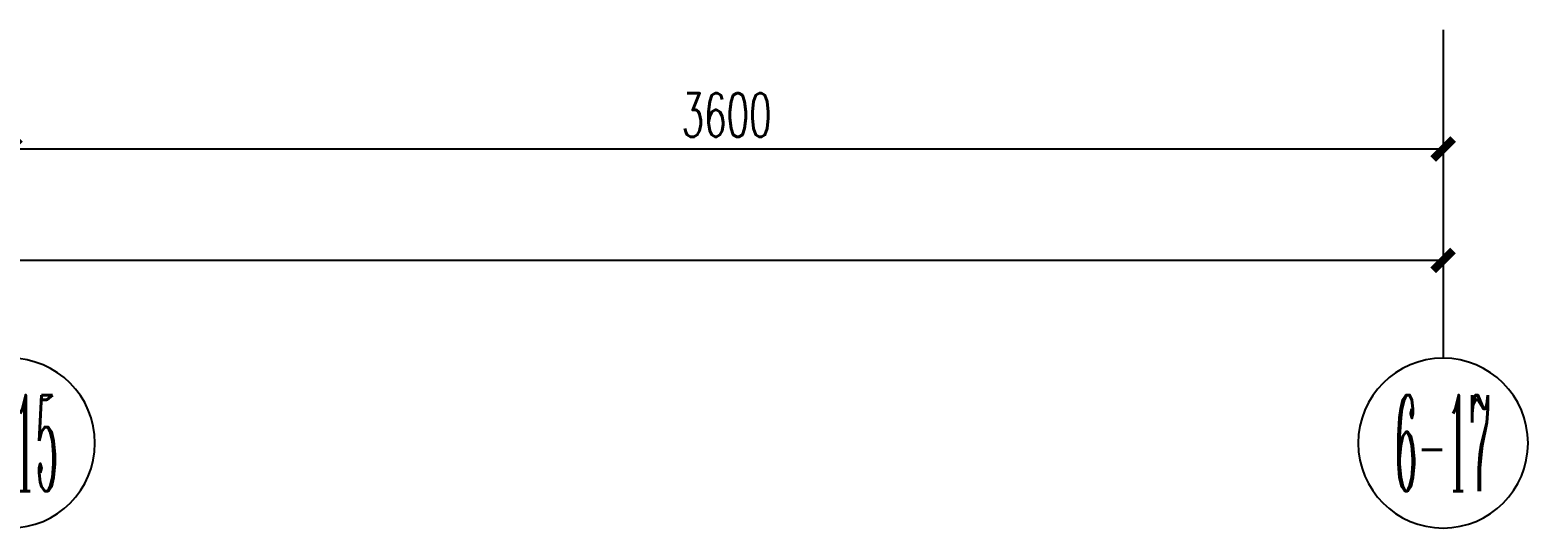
# Model space of a CAD drawing. Extents: x 184967 to 628822, y -100826 to 121332.
# Drawn here: x 209217 to 212981, y -30264 to -29012 of the extents above; entities that cross this region are included whole.
import ezdxf
from ezdxf.enums import TextEntityAlignment as Align

# ---------------------------------------------------------------- set-up
doc = ezdxf.new("R2010")
doc.units = 0
doc.header["$MEASUREMENT"] = 0
doc.layers.add('AXIS_TEXT', color=7, linetype='Continuous')
doc.layers.add('PUB_DIM', color=3, linetype='Continuous')
doc.styles.add('_TCH_AXIS', font='COMPLEX', dxfattribs={"bigfont": 'GBCBIG'})
doc.styles.add('COMPLEX', font='COMPLEX')
doc.styles.add('尺寸标注', font='txt.shx', dxfattribs={"width": 0.6, "height": 110})
doc.dimstyles.new('1-50', dxfattribs={"dimscale": 50, "dimtxt": 110, "dimasz": 1, "dimexe": 2, "dimexo": 2, "dimgap": 0.6, "dimtad": 1, "dimdec": 0, "dimrnd": 5, "dimtxsty": '尺寸标注', "dimblk": 'ARCHTICK', "dimcen": 2.5, "dimclrd": 251, "dimclre": 251, "dimclrt": 50, "dimadec": 0, "dimazin": 0, "dimtfac": 1, "dimtdec": 0, "dimtix": 1, "dimtmove": 2, "dimatfit": 3, "dimldrblk": 'DOT', "dimfxl": 1, "dimarcsym": 0})

# ---------------------------------------------------------------- blocks, each defined once
blk = doc.blocks.new('_AXISO')
blk.add_circle((0, 0), 0.5)
at = {"layer": 'AXIS_TEXT', "style": 'COMPLEX', "width": 1.041667}
blk.add_attdef('A', text='', height=0.56, dxfattribs=at).set_placement((-0.25, -0.28), (0.25, -0.28), align=Align.FIT)
blk = doc.blocks.new('_ArchTick')
at = {"color": 0, "linetype": 'ByBlock', "const_width": 0.4}
blk.add_lwpolyline([(-0.5, -0.5), (0.5, 0.5)], dxfattribs=at)
blk = doc.blocks.new('*D259')
at = {"layer": 'Defpoints', "color": 0, "linetype": 'ByBlock', "transparency": 16777216}
for p in [(209167.2, -29012.2), (212767.2, -29012.2), (212767.2, -29311.2)]:
    blk.add_point(p, dxfattribs=at)
at = {"layer": 'PUB_DIM', "color": 251, "lineweight": -2, "transparency": 16777216}
for p, q in [((209167.2, -29112.2), (209167.2, -29411.2)), ((212767.2, -29112.2), (212767.2, -29411.2)), ((209167.2, -29311.2), (212767.2, -29311.2))]:
    blk.add_line(p, q, dxfattribs=at)
at = {"layer": 'PUB_DIM', "color": 251, "linetype": 'ByBlock', "lineweight": -2, "transparency": 16777216, "xscale": 50, "yscale": 50, "zscale": 50, "rotation": 180}
blk.add_blockref('_ArchTick', (209167.2, -29311.2), dxfattribs=at)
at = {"layer": 'PUB_DIM', "color": 251, "linetype": 'ByBlock', "lineweight": -2, "transparency": 16777216, "xscale": 50, "yscale": 50, "zscale": 50}
blk.add_blockref('_ArchTick', (212767.2, -29311.2), dxfattribs=at)
at = {"layer": 'PUB_DIM', "color": 50, "linetype": 'ByBlock', "transparency": 16777216, "insert": (210967.2, -29226.2), "char_height": 110, "attachment_point": 5, "style": '尺寸标注'}
blk.add_mtext('3600', dxfattribs=at)
blk = doc.blocks.new('_Dot')
at = {"color": 0, "linetype": 'ByBlock', "lineweight": -2}
blk.add_line((-0.5, 0), (-1, 0), dxfattribs=at)
at = {"color": 0, "linetype": 'ByBlock', "const_width": 0.5}
blk.add_lwpolyline([(-0.25, 0, 1), (0.25, 0, 1)], format="xyb", close=True, dxfattribs=at)
blk = doc.blocks.new('*D260')
at = {"layer": 'Defpoints', "color": 0, "linetype": 'ByBlock', "transparency": 16777216}
for p in [(212767.2, -29012.2), (198967.2, -29112.2), (198967.2, -29591.2)]:
    blk.add_point(p, dxfattribs=at)
at = {"layer": 'PUB_DIM', "color": 251, "lineweight": -2, "transparency": 16777216}
for p, q in [((198967.2, -29341.2), (198967.2, -29691.2)), ((212767.2, -29341.2), (212767.2, -29691.2)), ((212767.2, -29591.2), (198967.2, -29591.2))]:
    blk.add_line(p, q, dxfattribs=at)
at = {"layer": 'PUB_DIM', "color": 251, "linetype": 'ByBlock', "lineweight": -2, "transparency": 16777216, "xscale": 50, "yscale": 50, "zscale": 50, "rotation": 180}
blk.add_blockref('_ArchTick', (198967.2, -29591.2), dxfattribs=at)
at = {"layer": 'PUB_DIM', "color": 251, "linetype": 'ByBlock', "lineweight": -2, "transparency": 16777216, "xscale": 50, "yscale": 50, "zscale": 50}
blk.add_blockref('_ArchTick', (212767.2, -29591.2), dxfattribs=at)
at = {"layer": 'PUB_DIM', "color": 50, "linetype": 'ByBlock', "transparency": 16777216, "insert": (205867.2, -29506.2), "char_height": 110, "attachment_point": 5, "style": '尺寸标注'}
blk.add_mtext('13800', dxfattribs=at)

msp = doc.modelspace()

# ---------------------------------------------------------------- linework, layer by layer
at = {"layer": 'PUB_DIM', "color": 47}
msp.add_line((212767.2, -29012.2), (212767.2, -29837.1), dxfattribs=at)

# ---------------------------------------------------------------- block references
at = {"layer": 'PUB_DIM'}
ref = msp.add_blockref('_AXISO', (209167.2, -30050.4), dxfattribs=dict(at, xscale=-426.6560000000001, yscale=426.6560000000001, zscale=426.6560000000001, rotation=180))
ref.add_attrib('A', '6-15', dxfattribs={"layer": 'AXIS_TEXT', "height": 241.35, "style": '_TCH_AXIS', "width": 0.28}).set_placement((209046.6, -30171.1), (209287.9, -30171.1), align=Align.FIT)
ref = msp.add_blockref('_AXISO', (212767.2, -30050.4), dxfattribs=dict(at, xscale=-426.6560000000001, yscale=426.6560000000001, zscale=426.6560000000001, rotation=180))
ref.add_attrib('A', '6-17', dxfattribs={"layer": 'AXIS_TEXT', "height": 241.35, "style": '_TCH_AXIS', "width": 0.28}).set_placement((212646.6, -30171.1), (212887.9, -30171.1), align=Align.FIT)

# ---------------------------------------------------------------- dimensions: what is measured, and where the dimension line sits
at = {"layer": 'PUB_DIM', "linetype": 'ByBlock'}
for base, p1, p2, picture, middle in [((198967.2, -29591.2), (212767.2, -29012.2), (198967.2, -29112.2), '*D260', (205867.2, -29506.2)), ((212767.2, -29311.2), (209167.2, -29012.2), (212767.2, -29012.2), '*D259', (210967.2, -29226.2))]:
    dim = msp.add_linear_dim(base=base, p1=p1, p2=p2, dimstyle='1-50', override={"dimfxl": 5, "dimfxlon": 1}, dxfattribs=at)
    dim.commit()
    dim.dimension.update_dxf_attribs({"geometry": picture, "text_midpoint": middle})

doc.saveas('drawing.dxf')
